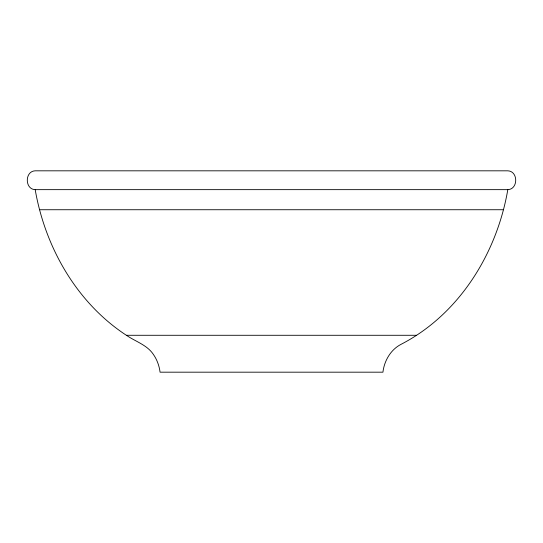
<?xml version="1.0" encoding="UTF-8"?>
<svg xmlns="http://www.w3.org/2000/svg" width="543" height="543" viewBox="0 0 543 543"><rect width="100%" height="100%" fill="white"/><g stroke="black" fill="none" stroke-linecap="round" stroke-linejoin="round"><path stroke-width="0.81" d="M507.807 189.65C496.906 253.255 459.31 314.295 400.985 344.364C390.641 349.712 384.274 360.837 382.93 372.179L160.07 372.179C159.262 365.765 156.981 359.52 153.248 354.233C147.465 345.633 137.203 342.09 128.786 336.83C77.785 304.609 45.368 248.348 35.193 189.65C24.666 189.297 24.666 171.174 35.193 170.821L507.807 170.821C518.334 171.174 518.334 189.297 507.807 189.65L35.193 189.65M39.666 209.734L503.334 209.734M126.539 335.282L416.461 335.282"/></g></svg>
